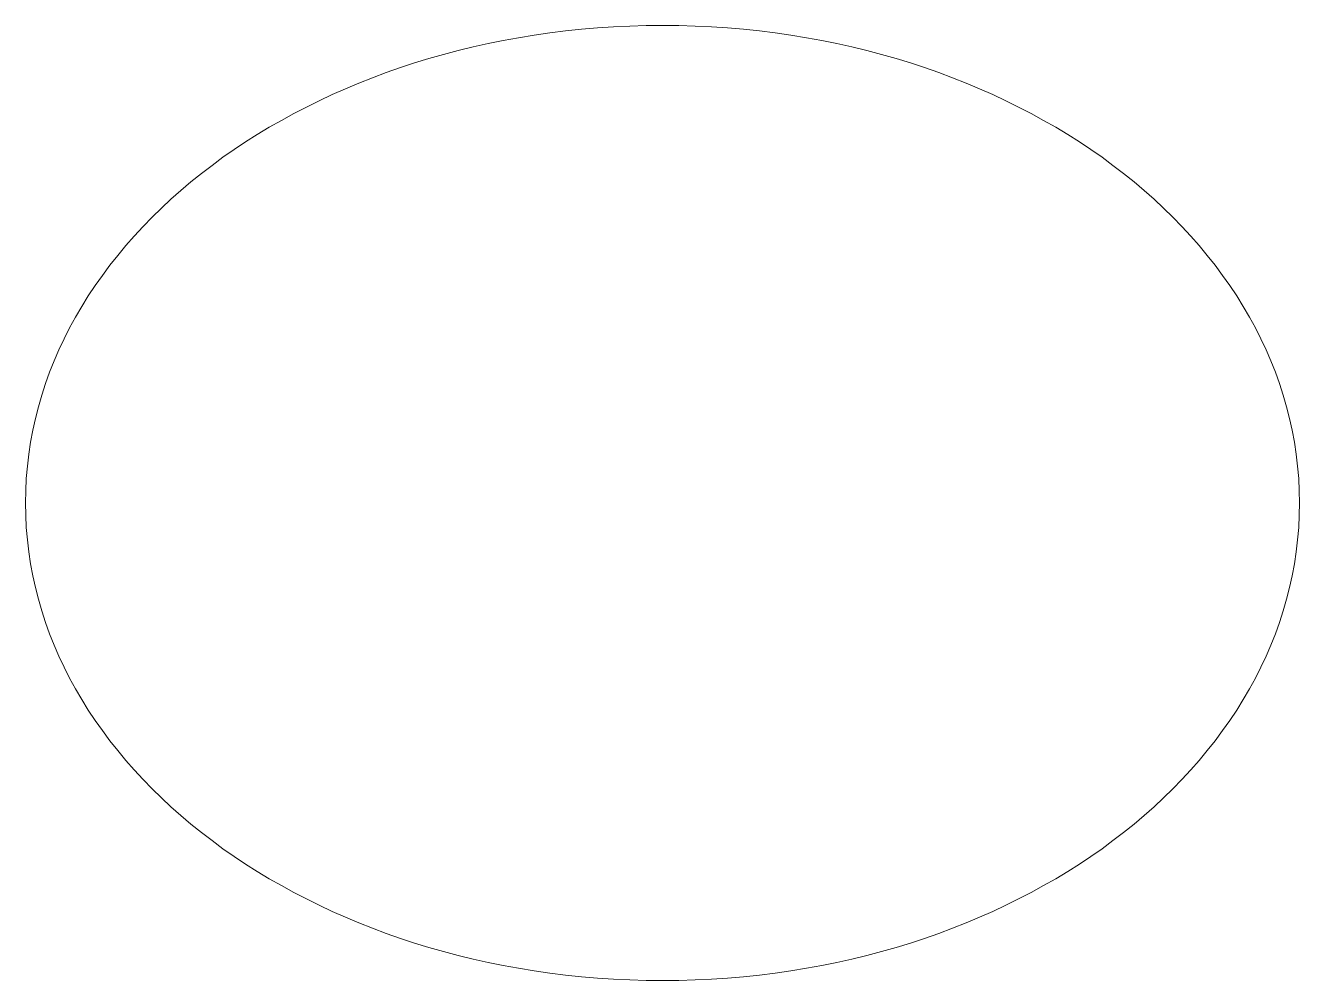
# Model space of a CAD drawing. Header units: millimetres. Extents: x 55 to 75, y 5 to 20.
import ezdxf

# ---------------------------------------------------------------- set-up
doc = ezdxf.new("R2010")
doc.units = ezdxf.units.MM
doc.header["$LTSCALE"] = 50
doc.layers.add('Rosetta-F-Visible', color=7, linetype='Continuous', lineweight=5)

msp = doc.modelspace()

# ---------------------------------------------------------------- wipeouts: each hides what was drawn before it
at = {"color": 255, "linetype": 'Continuous', "lineweight": 5, "transparency": 33554687}
msp.add_wipeout([(65, 5), (64.02, 5.036), (63.049, 5.144), (62.097, 5.323), (61.173, 5.571), (60.286, 5.886), (59.444, 6.264), (58.656, 6.702), (57.929, 7.197), (57.27, 7.742), (56.685, 8.333), (56.181, 8.965), (55.761, 9.63), (55.431, 10.323), (55.192, 11.037), (55.048, 11.765), (55, 12.5), (55.048, 13.235), (55.192, 13.963), (55.431, 14.677), (55.761, 15.37), (56.181, 16.035), (56.685, 16.667), (57.27, 17.258), (57.929, 17.803), (58.656, 18.298), (59.444, 18.736), (60.286, 19.114), (61.173, 19.429), (62.097, 19.677), (63.049, 19.856), (64.02, 19.964), (65, 20), (65.98, 19.964), (66.951, 19.856), (67.903, 19.677), (68.827, 19.429), (69.714, 19.114), (70.556, 18.736), (71.344, 18.298), (72.071, 17.803), (72.73, 17.258), (73.315, 16.667), (73.819, 16.035), (74.239, 15.37), (74.569, 14.677), (74.808, 13.963), (74.952, 13.235), (75, 12.5), (74.952, 11.765), (74.808, 11.037), (74.569, 10.323), (74.239, 9.63), (73.819, 8.965), (73.315, 8.333), (72.73, 7.742), (72.071, 7.197), (71.344, 6.702), (70.556, 6.264), (69.714, 5.886), (68.827, 5.571), (67.903, 5.323), (66.951, 5.144), (65.98, 5.036)], dxfattribs=at).translate(0, 0, 1250.5).dxf.layer = 'Rosetta-F-Visible'

# ---------------------------------------------------------------- next in the draw order: linework, layer by layer
at = {"layer": 'Rosetta-F-Visible', "color": 7, "linetype": 'Continuous', "lineweight": 5, "transparency": 33554687}
msp.add_ellipse((65, 12.5, 1250.5), major_axis=(10, 0), ratio=0.75, dxfattribs=at)

doc.saveas('drawing.dxf')
